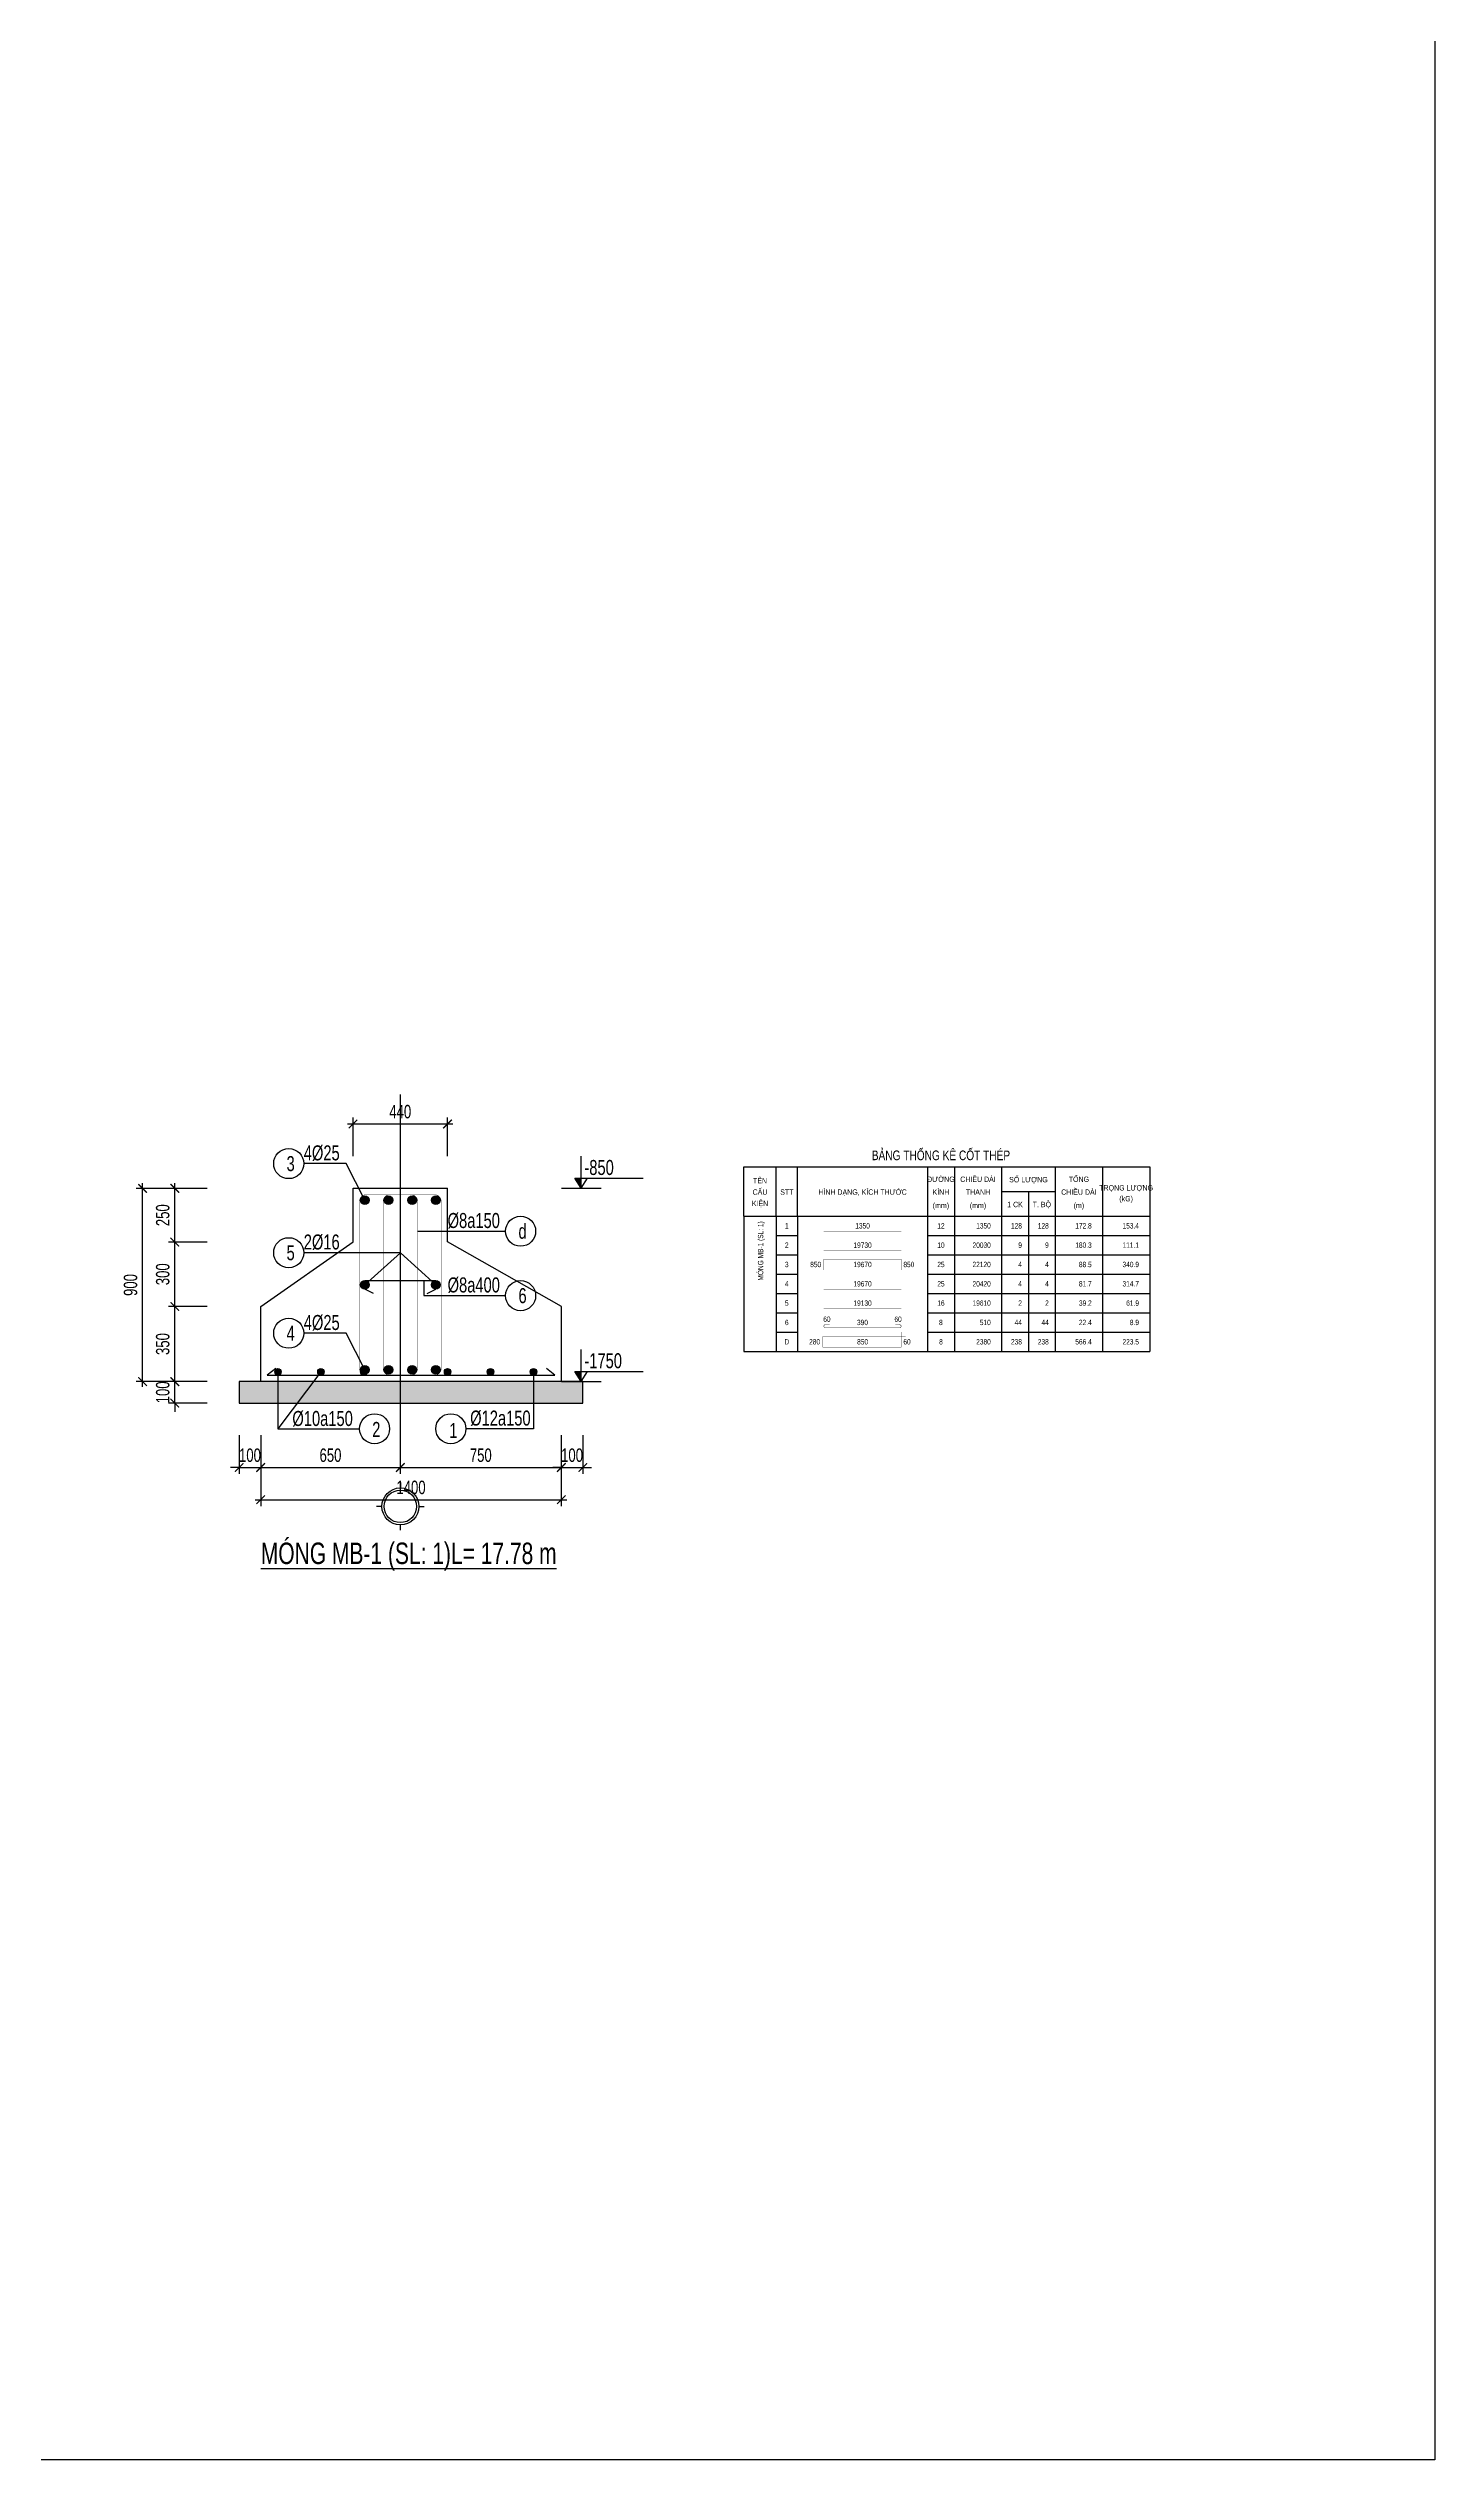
# Model space of a CAD drawing. Header units: inches. Extents: x 442278 to 842836, y -356313 to 59457.
# Drawn here: x 763980 to 770437, y -6372 to 4859 of the extents above; entities that cross this region are included whole.
import ezdxf
from ezdxf.enums import TextEntityAlignment as Align

# ---------------------------------------------------------------- set-up
doc = ezdxf.new("R2010")
doc.units = ezdxf.units.IN
doc.header["$LTSCALE"] = 250
doc.header["$MEASUREMENT"] = 0
doc.linetypes.add('HIDDEN', pattern=[9.525, 6.35, -3.175])
for name, color, linetype in [('LA.BT', 7, 'Continuous'), ('LA.DIM', 251, 'Continuous'), ('LA.DUT', 251, 'HIDDEN'), ('LA.KHAC', 252, 'Continuous'), ('LA.TC', 3, 'Continuous'), ('LA.TD', 30, 'Continuous'), ('LA.TEXT', 60, 'Continuous'), ('XDIT-MANH', 252, 'Continuous')]:
    doc.layers.add(name, color=color, linetype=linetype)
doc.styles.add('S.BTEXT', font='arial.ttf', dxfattribs={"width": 0.75})
doc.styles.add('S.STEXT', font='arial.ttf', dxfattribs={"width": 0.7})
doc.styles.get("Standard").update_dxf_attribs({"font": 'arial.ttf'})
doc.dimstyles.new('S.DIM25', dxfattribs={"dimtxt": 62.5, "dimasz": 40, "dimexe": 30, "dimexo": 0, "dimgap": 25, "dimtad": 1, "dimdec": 0, "dimzin": 13, "dimdsep": 46, "dimtxsty": 'S.STEXT', "dimblk": 'ARCHTICK', "dimcen": 0, "dimdle": 25, "dimclrd": 251, "dimclre": 251, "dimclrt": 60, "dimadec": 0, "dimazin": 0, "dimtfac": 1, "dimtdec": 0, "dimtix": 1, "dimtmove": 2, "dimatfit": 3, "dimfxl": 1, "dimtolj": 1, "dimtzin": 13, "dimarcsym": 0})
doc.dimstyles.get("Standard").update_dxf_attribs({"dimtxt": 0.18, "dimasz": 0.18, "dimexe": 0.18, "dimexo": 0.0625, "dimgap": 0.09, "dimtad": 0, "dimtih": 1, "dimtoh": 1, "dimdec": 0, "dimzin": 0, "dimdsep": 46, "dimtxsty": 'Standard', "dimcen": 0.09, "dimadec": 8, "dimazin": 0, "dimtfac": 1, "dimtdec": 0, "dimtofl": 0, "dimtmove": 0, "dimatfit": 3, "dimfxl": 1, "dimtolj": 1, "dimtzin": 0, "dimarcsym": 0})

# ---------------------------------------------------------------- blocks, each defined once
blk = doc.blocks.new('_ArchTick')
at = {"color": 0, "linetype": 'ByBlock', "const_width": 0.15}
blk.add_lwpolyline([(-0.5, -0.5), (0.5, 0.5)], dxfattribs=at)
blk = doc.blocks.new('*D1184')
at = {"layer": 'DEFPOINTS', "color": 0, "transparency": 16777216}
for p in [(764569, -1351), (764719, -1351), (764719, -1451)]:
    blk.add_point(p, dxfattribs=at)
at = {"layer": 'LA.DIM', "color": 251, "lineweight": -2, "transparency": 16777216}
for p, q in [((764569, -1351), (764569, -1311)), ((764719, -1351), (764539, -1351)), ((764719, -1451), (764539, -1451)), ((764569, -1451), (764569, -1351)), ((764569, -1451), (764569, -1491))]:
    blk.add_line(p, q, dxfattribs=at)
at = {"layer": 'LA.DIM', "color": 251, "lineweight": -2, "transparency": 16777216, "xscale": 40, "yscale": 40, "zscale": 40}
for p, rotation in [((764569, -1351), 270), ((764569, -1451), 90)]:
    blk.add_blockref('_ArchTick', p, dxfattribs=dict(at, rotation=rotation))
at = {"layer": 'LA.DIM', "color": 60, "transparency": 16777216, "insert": (764513, -1401), "char_height": 62.5, "attachment_point": 5, "rotation": 90, "style": 'S.STEXT'}
blk.add_mtext('\\A1;100', dxfattribs=at)
blk = doc.blocks.new('*D1185')
at = {"layer": 'DEFPOINTS', "color": 0, "transparency": 16777216}
for p in [(764569, -1001), (764719, -1001), (764719, -1351)]:
    blk.add_point(p, dxfattribs=at)
at = {"layer": 'LA.DIM', "color": 251, "lineweight": -2, "transparency": 16777216}
for p, q in [((764719, -1001), (764539, -1001)), ((764569, -1376), (764569, -976)), ((764719, -1351), (764539, -1351))]:
    blk.add_line(p, q, dxfattribs=at)
at = {"layer": 'LA.DIM', "color": 251, "lineweight": -2, "transparency": 16777216, "xscale": 40, "yscale": 40, "zscale": 40}
for p, rotation in [((764569, -1001), 90), ((764569, -1351), 270)]:
    blk.add_blockref('_ArchTick', p, dxfattribs=dict(at, rotation=rotation))
at = {"layer": 'LA.DIM', "color": 60, "transparency": 16777216, "insert": (764513, -1176), "char_height": 62.5, "attachment_point": 5, "rotation": 90, "style": 'S.STEXT'}
blk.add_mtext('\\A1;350', dxfattribs=at)
blk = doc.blocks.new('*D1186')
at = {"layer": 'DEFPOINTS', "color": 0, "transparency": 16777216}
for p in [(764569, -701), (764719, -701), (764719, -1001)]:
    blk.add_point(p, dxfattribs=at)
at = {"layer": 'LA.DIM', "color": 251, "lineweight": -2, "transparency": 16777216}
for p, q in [((764719, -701), (764539, -701)), ((764569, -1026), (764569, -676)), ((764719, -1001), (764539, -1001))]:
    blk.add_line(p, q, dxfattribs=at)
at = {"layer": 'LA.DIM', "color": 251, "lineweight": -2, "transparency": 16777216, "xscale": 40, "yscale": 40, "zscale": 40}
for p, rotation in [((764569, -701), 90), ((764569, -1001), 270)]:
    blk.add_blockref('_ArchTick', p, dxfattribs=dict(at, rotation=rotation))
at = {"layer": 'LA.DIM', "color": 60, "transparency": 16777216, "insert": (764513, -851), "char_height": 62.5, "attachment_point": 5, "rotation": 90, "style": 'S.STEXT'}
blk.add_mtext('\\A1;300', dxfattribs=at)
blk = doc.blocks.new('*D1169')
at = {"layer": 'DEFPOINTS', "color": 0, "transparency": 16777216}
for p in [(764569, -451), (764719, -451), (764719, -701)]:
    blk.add_point(p, dxfattribs=at)
at = {"layer": 'LA.DIM', "color": 251, "lineweight": -2, "transparency": 16777216}
for p, q in [((764569, -726), (764569, -426)), ((764719, -451), (764539, -451)), ((764719, -701), (764539, -701))]:
    blk.add_line(p, q, dxfattribs=at)
at = {"layer": 'LA.DIM', "color": 251, "lineweight": -2, "transparency": 16777216, "xscale": 40, "yscale": 40, "zscale": 40}
for p, rotation in [((764569, -451), 90), ((764569, -701), 270)]:
    blk.add_blockref('_ArchTick', p, dxfattribs=dict(at, rotation=rotation))
at = {"layer": 'LA.DIM', "color": 60, "transparency": 16777216, "insert": (764513, -576), "char_height": 62.5, "attachment_point": 5, "rotation": 90, "style": 'S.STEXT'}
blk.add_mtext('\\A1;250', dxfattribs=at)
blk = doc.blocks.new('*D1170')
at = {"layer": 'DEFPOINTS', "color": 0, "transparency": 16777216}
for p in [(764419, -451), (764719, -451), (764719, -1351)]:
    blk.add_point(p, dxfattribs=at)
at = {"layer": 'LA.DIM', "color": 251, "lineweight": -2, "transparency": 16777216}
for p, q in [((764419, -1376), (764419, -426)), ((764719, -451), (764389, -451)), ((764719, -1351), (764389, -1351))]:
    blk.add_line(p, q, dxfattribs=at)
at = {"layer": 'LA.DIM', "color": 251, "lineweight": -2, "transparency": 16777216, "xscale": 40, "yscale": 40, "zscale": 40}
for p, rotation in [((764419, -451), 90), ((764419, -1351), 270)]:
    blk.add_blockref('_ArchTick', p, dxfattribs=dict(at, rotation=rotation))
at = {"layer": 'LA.DIM', "color": 60, "transparency": 16777216, "insert": (764363, -901), "char_height": 62.5, "attachment_point": 5, "rotation": 90, "style": 'S.STEXT'}
blk.add_mtext('\\A1;900', dxfattribs=at)
blk = doc.blocks.new('*D1171')
at = {"layer": 'DEFPOINTS', "color": 0, "transparency": 16777216}
for p in [(764869, -1601), (764969, -1601), (764969, -1751)]:
    blk.add_point(p, dxfattribs=at)
at = {"layer": 'LA.DIM', "color": 251, "lineweight": -2, "transparency": 16777216}
for p, q in [((764869, -1601), (764869, -1781)), ((764969, -1601), (764969, -1781)), ((764869, -1751), (764829, -1751)), ((764869, -1751), (764969, -1751)), ((764969, -1751), (765009, -1751))]:
    blk.add_line(p, q, dxfattribs=at)
at = {"layer": 'LA.DIM', "color": 251, "lineweight": -2, "transparency": 16777216, "xscale": 40, "yscale": 40, "zscale": 40}
blk.add_blockref('_ArchTick', (764869, -1751), dxfattribs=at)
at = {"layer": 'LA.DIM', "color": 251, "lineweight": -2, "transparency": 16777216, "xscale": 40, "yscale": 40, "zscale": 40, "rotation": 180}
blk.add_blockref('_ArchTick', (764969, -1751), dxfattribs=at)
at = {"layer": 'LA.DIM', "color": 60, "transparency": 16777216, "insert": (764919, -1694), "char_height": 62.5, "attachment_point": 5, "style": 'S.STEXT'}
blk.add_mtext('\\A1;100', dxfattribs=at)
blk = doc.blocks.new('*D1172')
at = {"layer": 'DEFPOINTS', "color": 0, "transparency": 16777216}
for p in [(764969, -1601), (765619, -1601), (765619, -1751)]:
    blk.add_point(p, dxfattribs=at)
at = {"layer": 'LA.DIM', "color": 251, "lineweight": -2, "transparency": 16777216}
for p, q in [((764969, -1601), (764969, -1781)), ((765619, -1601), (765619, -1781)), ((764944, -1751), (765644, -1751))]:
    blk.add_line(p, q, dxfattribs=at)
at = {"layer": 'LA.DIM', "color": 251, "lineweight": -2, "transparency": 16777216, "xscale": 40, "yscale": 40, "zscale": 40, "rotation": 180}
blk.add_blockref('_ArchTick', (764969, -1751), dxfattribs=at)
at = {"layer": 'LA.DIM', "color": 251, "lineweight": -2, "transparency": 16777216, "xscale": 40, "yscale": 40, "zscale": 40}
blk.add_blockref('_ArchTick', (765619, -1751), dxfattribs=at)
at = {"layer": 'LA.DIM', "color": 60, "transparency": 16777216, "insert": (765294, -1694), "char_height": 62.5, "attachment_point": 5, "style": 'S.STEXT'}
blk.add_mtext('\\A1;650', dxfattribs=at)
blk = doc.blocks.new('*D1173')
at = {"layer": 'DEFPOINTS', "color": 0, "transparency": 16777216}
for p in [(765619, -1601), (766369, -1601), (766369, -1751)]:
    blk.add_point(p, dxfattribs=at)
at = {"layer": 'LA.DIM', "color": 251, "lineweight": -2, "transparency": 16777216}
for p, q in [((765619, -1601), (765619, -1781)), ((766369, -1601), (766369, -1781)), ((765594, -1751), (766394, -1751))]:
    blk.add_line(p, q, dxfattribs=at)
at = {"layer": 'LA.DIM', "color": 251, "lineweight": -2, "transparency": 16777216, "xscale": 40, "yscale": 40, "zscale": 40, "rotation": 180}
blk.add_blockref('_ArchTick', (765619, -1751), dxfattribs=at)
at = {"layer": 'LA.DIM', "color": 251, "lineweight": -2, "transparency": 16777216, "xscale": 40, "yscale": 40, "zscale": 40}
blk.add_blockref('_ArchTick', (766369, -1751), dxfattribs=at)
at = {"layer": 'LA.DIM', "color": 60, "transparency": 16777216, "insert": (765994, -1694), "char_height": 62.5, "attachment_point": 5, "style": 'S.STEXT'}
blk.add_mtext('\\A1;750', dxfattribs=at)
blk = doc.blocks.new('*D1174')
at = {"layer": 'DEFPOINTS', "color": 0, "transparency": 16777216}
for p in [(766369, -1601), (766469, -1601), (766469, -1751)]:
    blk.add_point(p, dxfattribs=at)
at = {"layer": 'LA.DIM', "color": 251, "lineweight": -2, "transparency": 16777216}
for p, q in [((766369, -1601), (766369, -1781)), ((766469, -1601), (766469, -1781)), ((766369, -1751), (766329, -1751)), ((766369, -1751), (766469, -1751)), ((766469, -1751), (766509, -1751))]:
    blk.add_line(p, q, dxfattribs=at)
at = {"layer": 'LA.DIM', "color": 251, "lineweight": -2, "transparency": 16777216, "xscale": 40, "yscale": 40, "zscale": 40}
blk.add_blockref('_ArchTick', (766369, -1751), dxfattribs=at)
at = {"layer": 'LA.DIM', "color": 251, "lineweight": -2, "transparency": 16777216, "xscale": 40, "yscale": 40, "zscale": 40, "rotation": 180}
blk.add_blockref('_ArchTick', (766469, -1751), dxfattribs=at)
at = {"layer": 'LA.DIM', "color": 60, "transparency": 16777216, "insert": (766419, -1694), "char_height": 62.5, "attachment_point": 5, "style": 'S.STEXT'}
blk.add_mtext('\\A1;100', dxfattribs=at)
blk = doc.blocks.new('*D1175')
at = {"layer": 'DEFPOINTS', "color": 0, "transparency": 16777216}
for p in [(764969, -1601), (766369, -1601), (766369, -1901)]:
    blk.add_point(p, dxfattribs=at)
at = {"layer": 'LA.DIM', "color": 251, "lineweight": -2, "transparency": 16777216}
for p, q in [((764969, -1601), (764969, -1931)), ((766369, -1601), (766369, -1931)), ((764944, -1901), (766394, -1901))]:
    blk.add_line(p, q, dxfattribs=at)
at = {"layer": 'LA.DIM', "color": 251, "lineweight": -2, "transparency": 16777216, "xscale": 40, "yscale": 40, "zscale": 40, "rotation": 180}
blk.add_blockref('_ArchTick', (764969, -1901), dxfattribs=at)
at = {"layer": 'LA.DIM', "color": 251, "lineweight": -2, "transparency": 16777216, "xscale": 40, "yscale": 40, "zscale": 40}
blk.add_blockref('_ArchTick', (766369, -1901), dxfattribs=at)
at = {"layer": 'LA.DIM', "color": 60, "transparency": 16777216, "insert": (765669, -1844), "char_height": 62.5, "attachment_point": 5, "style": 'S.STEXT'}
blk.add_mtext('\\A1;1400', dxfattribs=at)
blk = doc.blocks.new('*D1176')
at = {"layer": 'DEFPOINTS', "color": 0, "transparency": 16777216}
for p in [(765839, -151), (765399, -301), (765839, -301)]:
    blk.add_point(p, dxfattribs=at)
at = {"layer": 'LA.DIM', "color": 251, "lineweight": -2, "transparency": 16777216}
for p, q in [((765374, -151), (765864, -151)), ((765399, -301), (765399, -121)), ((765839, -301), (765839, -121))]:
    blk.add_line(p, q, dxfattribs=at)
at = {"layer": 'LA.DIM', "color": 251, "lineweight": -2, "transparency": 16777216, "xscale": 40, "yscale": 40, "zscale": 40, "rotation": 180}
blk.add_blockref('_ArchTick', (765399, -151), dxfattribs=at)
at = {"layer": 'LA.DIM', "color": 251, "lineweight": -2, "transparency": 16777216, "xscale": 40, "yscale": 40, "zscale": 40}
blk.add_blockref('_ArchTick', (765839, -151), dxfattribs=at)
at = {"layer": 'LA.DIM', "color": 60, "transparency": 16777216, "insert": (765619, -94), "char_height": 62.5, "attachment_point": 5, "style": 'S.STEXT'}
blk.add_mtext('\\A1;440', dxfattribs=at)
blk = doc.blocks.new('TH.2')
at = {"layer": 'LA.TC', "const_width": 2}
blk.add_lwpolyline([(222, 20), (583, 20)], dxfattribs=at)
at = {"layer": 'LA.TEXT', "style": 'S.STEXT', "width": 0.7}
for tag, p in [('SH', (50, 45)), ('L2', (403, 45)), ('DK', (768, 45))]:
    blk.add_attdef(tag, text='', height=25, dxfattribs=at).set_placement(p, align=Align.MIDDLE)
for tag, p in [('DAI', (1000, 45)), ('SL1', (1145, 45)), ('SLA', (1270, 45)), ('DT', (1470, 45)), ('TL', (1690, 45))]:
    blk.add_attdef(tag, text='', height=25, dxfattribs=at).set_placement(p, align=Align.MIDDLE_RIGHT)
blk = doc.blocks.new('TH.9')
at = {"layer": 'LA.TC', "const_width": 2}
blk.add_lwpolyline([(583, 20), (583, 70), (222, 70), (222, 20)], dxfattribs=at)
at = {"layer": 'LA.TEXT', "style": 'S.STEXT', "width": 0.7}
for tag, p in [('SH', (50, 45)), ('L2', (403, 45)), ('DK', (768, 45))]:
    blk.add_attdef(tag, text='', height=25, dxfattribs=at).set_placement(p, align=Align.MIDDLE)
for tag, p in [('L1', (210, 45)), ('DAI', (1000, 45)), ('SL1', (1145, 45)), ('SLA', (1270, 45)), ('DT', (1470, 45)), ('TL', (1690, 45))]:
    blk.add_attdef(tag, text='', height=25, dxfattribs=at).set_placement(p, align=Align.MIDDLE_RIGHT)
blk.add_attdef('L3', text='', height=25, dxfattribs=at).set_placement((593, 45), align=Align.MIDDLE_LEFT)
blk = doc.blocks.new('TH.14')
at = {"layer": 'LA.TC', "const_width": 2}
blk.add_lwpolyline([(583, 90), (583, 20), (218, 20), (218, 70), (603, 70)], dxfattribs=at)
at = {"layer": 'LA.TEXT', "style": 'S.STEXT', "width": 0.7}
for tag, p in [('SH', (50, 45)), ('L2', (403, 45)), ('DK', (768, 45))]:
    blk.add_attdef(tag, text='', height=25, dxfattribs=at).set_placement(p, align=Align.MIDDLE)
for tag, p in [('L1', (205, 45)), ('DAI', (1000, 45)), ('SL1', (1145, 45)), ('SLA', (1270, 45)), ('DT', (1470, 45)), ('TL', (1690, 45))]:
    blk.add_attdef(tag, text='', height=25, dxfattribs=at).set_placement(p, align=Align.MIDDLE_RIGHT)
blk.add_attdef('M', text='', height=25, dxfattribs=at).set_placement((593, 45), align=Align.MIDDLE_LEFT)
blk = doc.blocks.new('TH.4')
at = {"layer": 'LA.TC', "const_width": 2}
blk.add_lwpolyline([(555, 35), (575, 35), (578, 34), (581, 32), (582, 31), (582, 29), (583, 28), (582, 25), (581, 24), (580, 22), (578, 21), (577, 20), (575, 20), (569, 20), (230, 20), (228, 20), (226, 21), (225, 22), (224, 23), (224, 24), (223, 25), (222, 28), (223, 29), (223, 30), (223, 31), (224, 32), (225, 33), (226, 34), (228, 35), (230, 35), (231, 35), (233, 35), (250, 35)], dxfattribs=at)
at = {"layer": 'LA.TEXT', "style": 'S.STEXT', "width": 0.7}
for tag, p in [('SH', (50, 45)), ('M', (237, 60)), ('L2', (403, 45)), ('M', (568, 60)), ('DK', (768, 45))]:
    blk.add_attdef(tag, text='', height=25, dxfattribs=at).set_placement(p, align=Align.MIDDLE)
for tag, p in [('DAI', (1000, 45)), ('SL1', (1145, 45)), ('SLA', (1270, 45)), ('DT', (1470, 45)), ('TL', (1690, 45))]:
    blk.add_attdef(tag, text='', height=25, dxfattribs=at).set_placement(p, align=Align.MIDDLE_RIGHT)

msp = doc.modelspace()

# ---------------------------------------------------------------- hatches: boundary and pattern name
at = {"layer": 'LA.DIM'}
h = msp.add_hatch(dxfattribs=at)
h.set_pattern_fill('AR-CONC', color=256, style=0)
h.set_pattern_definition([(50, (-524983.5074, -464989.659), (7.172601826, -0.62752135), [0.75, -8.25]), (355, (-524983.5074, -464989.659), (-1.387513336, 7.521921337), [0.6, -6.6]), (100.45144446, (-524982.91, -464989.711), (5.785088467, 6.89439991), [0.63740192, -7.01142112]), (46.1842, (-524983.507, -464987.659), (10.672413307, -1.65519281), [1.125, -12.375]), (96.6356355, (-524982.618, -464987.797), (9.34661946, 9.74118601), [0.95610342, -10.5171376]), (351.184164, (-524983.507, -464987.659), (9.34661945, 9.741186), [0.9, -9.90000001]), (21, (-524982.5074, -464988.159), (5.96907052, -4.026188907), [0.75, -8.25]), (326, (-524982.5074, -464988.159), (2.43315332, 7.25150045), [0.6, -6.6]), (71.45144474, (-524982.01, -464988.494), (8.402223767, 3.225311528), [0.6374019, -7.01142112]), (37.5, (-524983.5074, -464989.6588), (0.121598553, 3.3289385383), [0, -6.52, 0, -6.7, 0, -6.625]), (7.5, (-524983.5074, -464989.6588), (2.630695374, 3.944117119), [0, -3.82, 0, -6.37, 0, -2.525]), (327.5, (-524985.7374, -464989.6588), (5.3382243617, -0.2255487173), [0, -2.5, 0, -7.8, 0, -10.35]), (317.5, (-524986.7374, -464989.6588), (5.831861693, 1.001049823), [0, -3.25, 0, -5.18, 0, -7.35])])
h.paths.add_polyline_path([(764869.49, -1350.66), (766469.49, -1350.66), (766469.49, -1450.66), (764869.49, -1450.66)], flags=16)
at = {"layer": 'LA.KHAC', "linetype": 'Continuous'}
for points in [[(766461.82, -403.3), (766432.36, -403.3), (766461.82, -450.66)], [(766461.82, -1303.3), (766432.36, -1303.3), (766461.82, -1350.66)]]:
    msp.add_hatch(color=256, dxfattribs=at).paths.add_polyline_path(points)
at = {"layer": 'LA.KHAC'}
h = msp.add_hatch(color=256, dxfattribs=at)
edge = h.paths.add_edge_path()
edge.add_arc((765454.49, -505.66), 20, 0, 360)
h = msp.add_hatch(color=256, dxfattribs=at)
edge = h.paths.add_edge_path(flags=16)
edge.add_arc((765564.49, -505.66), 20, 0, 360)
h = msp.add_hatch(color=256, dxfattribs=at)
edge = h.paths.add_edge_path(flags=16)
edge.add_arc((765674.49, -505.66), 20, 0, 360)
h = msp.add_hatch(color=256, dxfattribs=at)
edge = h.paths.add_edge_path(flags=16)
edge.add_arc((765784.49, -505.66), 20, 0, 360)
h = msp.add_hatch(color=256, dxfattribs=at)
edge = h.paths.add_edge_path()
edge.add_arc((765454.49, -900.66), 20, 0, 360)
h = msp.add_hatch(color=256, dxfattribs=at)
edge = h.paths.add_edge_path(flags=16)
edge.add_arc((765784.49, -900.66), 20, 0, 360)
h = msp.add_hatch(color=256, dxfattribs=at)
edge = h.paths.add_edge_path()
edge.add_arc((765049.49, -1305.66), 15, 0, 360)
h = msp.add_hatch(color=256, dxfattribs=at)
edge = h.paths.add_edge_path(flags=16)
edge.add_arc((765249.49, -1305.66), 15, 0, 360)
h = msp.add_hatch(color=256, dxfattribs=at)
edge = h.paths.add_edge_path()
edge.add_arc((765454.49, -1295.66), 20, 0, 360)
h = msp.add_hatch(color=256, dxfattribs=at)
edge = h.paths.add_edge_path(flags=16)
edge.add_arc((765449.49, -1305.66), 15, 0, 360)
h = msp.add_hatch(color=256, dxfattribs=at)
edge = h.paths.add_edge_path(flags=16)
edge.add_arc((765564.49, -1295.66), 20, 0, 360)
h = msp.add_hatch(color=256, dxfattribs=at)
edge = h.paths.add_edge_path(flags=16)
edge.add_arc((765674.49, -1295.66), 20, 0, 360)
h = msp.add_hatch(color=256, dxfattribs=at)
edge = h.paths.add_edge_path(flags=16)
edge.add_arc((765784.49, -1295.66), 20, 0, 360)
h = msp.add_hatch(color=256, dxfattribs=at)
edge = h.paths.add_edge_path()
edge.add_arc((765839.49, -1305.66), 15, 0, 360)
h = msp.add_hatch(color=256, dxfattribs=at)
edge = h.paths.add_edge_path(flags=16)
edge.add_arc((766039.49, -1305.66), 15, 0, 360)
h = msp.add_hatch(color=256, dxfattribs=at)
edge = h.paths.add_edge_path(flags=16)
edge.add_arc((766239.49, -1305.66), 15, 0, 360)

# ---------------------------------------------------------------- linework, layer by layer
at = {"layer": 'LA.BT'}
for p, q in [((767219.49, -580.66), (767219.49, -350.66)), ((767219.49, -350.66), (769109.49, -350.66)), ((767369.49, -580.66), (767369.49, -350.66)), ((767469.49, -580.66), (767469.49, -350.66)), ((768074.49, -350.66), (768074.49, -580.66)), ((768199.49, -350.66), (768199.49, -580.66)), ((768419.49, -350.66), (768419.49, -580.66)), ((768669.49, -350.66), (768669.49, -580.66)), ((768889.49, -350.66), (768889.49, -580.66)), ((769109.49, -350.66), (769109.49, -580.66)), ((765399.49, -700.66), (765399.49, -450.66)), ((765399.49, -450.66), (765839.49, -450.66)), ((765839.49, -700.66), (765839.49, -450.66)), ((768419.49, -466.29), (768669.49, -466.29)), ((768544.49, -466.29), (768544.49, -580.66)), ((767219.49, -580.66), (769109.49, -580.66)), ((767219.49, -580.66), (767219.49, -1210.66)), ((767369.49, -580.66), (767369.49, -1210.66)), ((767369.49, -670.66), (767469.49, -670.66)), ((767469.49, -580.66), (767469.49, -1210.66)), ((768074.49, -580.66), (768074.49, -1210.66)), ((768074.49, -670.66), (769109.49, -670.66)), ((768199.49, -580.66), (768199.49, -1210.66)), ((768419.49, -580.66), (768419.49, -1210.66)), ((768544.49, -580.66), (768544.49, -1210.66)), ((768669.49, -580.66), (768669.49, -1210.66)), ((768889.49, -580.66), (768889.49, -1210.66)), ((769109.49, -580.66), (769109.49, -1210.66)), ((764969.49, -1000.66), (765399.49, -700.66)), ((766369.49, -1000.66), (765839.49, -700.66)), ((767369.49, -760.66), (767469.49, -760.66)), ((768074.49, -760.66), (769109.49, -760.66)), ((767369.49, -850.66), (767469.49, -850.66)), ((768074.49, -850.66), (769109.49, -850.66)), ((764969.49, -1350.66), (764969.49, -1000.66)), ((766369.49, -1350.66), (766369.49, -1000.66)), ((767369.49, -940.66), (767469.49, -940.66)), ((768074.49, -940.66), (769109.49, -940.66)), ((767369.49, -1030.66), (767469.49, -1030.66)), ((767369.49, -1120.66), (767469.49, -1120.66)), ((768074.49, -1030.66), (769109.49, -1030.66)), ((768074.49, -1120.66), (769109.49, -1120.66)), ((767219.49, -1210.66), (769109.49, -1210.66)), ((766369.49, -1350.66), (764969.49, -1350.66))]:
    msp.add_line(p, q, dxfattribs=at)
at = {"layer": 'LA.BT', "linetype": 'Continuous'}
msp.add_circle((765619.49, -1932.07), 75.6, dxfattribs=at)
at = {"layer": 'LA.DUT'}
msp.add_line((765619.49, -1600.66), (765619.49, 199.34), dxfattribs=at)
at = {"layer": 'LA.KHAC', "color": 203, "linetype": 'Continuous'}
for p, q in [((766461.82, -450.66), (766461.82, -300.85)), ((766461.82, -450.66), (766432.36, -403.3)), ((766432.36, -403.3), (766750.27, -403.3)), ((766461.82, -450.66), (766491.28, -403.3)), ((766369.49, -450.66), (766554.15, -450.66)), ((766461.82, -1350.66), (766461.82, -1200.85)), ((766461.82, -1350.66), (766432.36, -1303.3)), ((766432.36, -1303.3), (766750.27, -1303.3)), ((766461.82, -1350.66), (766491.28, -1303.3)), ((766369.49, -1350.66), (766554.15, -1350.66))]:
    msp.add_line(p, q, dxfattribs=at)
at = {"layer": 'LA.KHAC', "linetype": 'Continuous'}
for p, q in [((765619.49, -1820.66), (765619.49, -1846.1)), ((765533.52, -1932.07), (765508.08, -1932.07)), ((765619.49, -2043.49), (765619.49, -2018.05)), ((765705.46, -1932.07), (765730.91, -1932.07))]:
    msp.add_line(p, q, dxfattribs=at)
at = {"layer": 'LA.KHAC', "color": 203, "linetype": 'Continuous', "const_width": 4}
for points in [[(766461.82, -300.85), (766461.82, -328.79)], [(766461.82, -1200.85), (766461.82, -1228.79)]]:
    msp.add_lwpolyline(points, dxfattribs=at)
at = {"layer": 'LA.KHAC'}
msp.add_lwpolyline([(764969.49, -1350.66), (764869.49, -1350.66), (764869.49, -1450.66), (766469.49, -1450.66), (766469.49, -1350.66), (766369.49, -1350.66)], dxfattribs=at)
for centre in [(765099.49, -335.66), (766179.49, -650.66), (765099.49, -750.66), (766179.49, -950.66), (765099.49, -1125.66), (765499.49, -1570.66), (765854.49, -1570.66)]:
    msp.add_circle(centre, 70, dxfattribs=at)
at = {"layer": 'LA.KHAC', "linetype": 'Continuous'}
msp.add_circle((765619.49, -1932.07), 85.97, dxfattribs=at)
at = {"layer": 'LA.TC'}
msp.add_lwpolyline([(765039.49, -1290.66), (764999.49, -1320.66), (766339.49, -1320.66), (766299.49, -1290.66)], dxfattribs=at)
for centre, radius in [((765454.49, -505.66), 20), ((765454.49, -505.66), 20), ((765564.49, -505.66), 20), ((765674.49, -505.66), 20), ((765784.49, -505.66), 20), ((765454.49, -900.66), 20), ((765454.49, -900.66), 20), ((765784.49, -900.66), 20), ((765049.49, -1305.66), 15), ((765049.49, -1305.66), 15), ((765249.49, -1305.66), 15), ((765454.49, -1295.66), 20), ((765454.49, -1295.66), 20), ((765449.49, -1305.66), 15), ((765564.49, -1295.66), 20), ((765674.49, -1295.66), 20), ((765784.49, -1295.66), 20), ((765839.49, -1305.66), 15), ((765839.49, -1305.66), 15), ((766039.49, -1305.66), 15), ((766239.49, -1305.66), 15)]:
    msp.add_circle(centre, radius, dxfattribs=at)
at = {"layer": 'LA.TD'}
for p, q in [((765454.49, -880.66), (765784.49, -880.66)), ((765494.49, -940.66), (765454.49, -920.66)), ((765744.49, -940.66), (765784.49, -920.66))]:
    msp.add_line(p, q, dxfattribs=at)
for points in [[(765429.49, -1290.66, 2, 2, 0), (765429.49, -510.66, 2, 2, -0.41421124), (765459.49, -480.66, 2, 2, 0), (765779.49, -480.66, 2, 2, -0.41421124), (765809.49, -510.66, 2, 2, 0), (765809.49, -1290.66, 2, 2, -0.41421124), (765779.49, -1320.66, 2, 2, 0), (765459.49, -1320.66, 2, 2, -0.41421124)], [(765429.49, -1290.66, 2, 2, 0), (765429.49, -510.66, 2, 2, -0.41421124), (765459.49, -480.66, 2, 2, 0), (765669.49, -480.66, 2, 2, -0.41421124), (765699.49, -510.66, 2, 2, 0), (765699.49, -1290.66, 2, 2, -0.41421124), (765669.49, -1320.66, 2, 2, 0), (765459.49, -1320.66, 2, 2, -0.41421124)], [(765539.49, -1290.66, 2, 2, 0), (765539.49, -510.66, 2, 2, -0.41421124), (765569.49, -480.66, 2, 2, 0), (765779.49, -480.66, 2, 2, -0.41421124), (765809.49, -510.66, 2, 2, 0), (765809.49, -1290.66, 2, 2, -0.41421124), (765779.49, -1320.66, 2, 2, 0), (765569.49, -1320.66, 2, 2, -0.41421124)]]:
    msp.add_lwpolyline(points, format="xyseb", close=True, dxfattribs=at)
at = {"layer": 'XDIT-MANH'}
msp.add_lwpolyline([(738532.78, 16527.31), (770436.77, 16527.31), (770436.77, -6372.17), (738532.78, -6372.17)], close=True, dxfattribs=at)

# ---------------------------------------------------------------- block references
at = {"layer": 'LA.TEXT'}
for name, p, values in [('TH.2', (767369.1, -670.41), {'L2': '1350', 'TL': '153.4', 'DT': '172.8', 'SLA': '128', 'SL1': '128', 'DAI': '1350', 'DK': '12', 'SH': '1'}), ('TH.9', (767369.1, -850.41), {'SH': '3', 'L1': '850', 'L2': '19670', 'L3': '850', 'DK': '25', 'DAI': '22120', 'SL1': '4', 'SLA': '4', 'DT': '88.5', 'TL': '340.9'}), ('TH.2', (767369.1, -760.41), {'L2': '19730', 'TL': '111.1', 'DT': '180.3', 'SLA': '9', 'SL1': '9', 'DAI': '20030', 'DK': '10', 'SH': '2'}), ('TH.2', (767369.1, -940.41), {'L2': '19670', 'TL': '314.7', 'DT': '81.7', 'SLA': '4', 'SL1': '4', 'DAI': '20420', 'DK': '25', 'SH': '4'}), ('TH.2', (767369.1, -1030.41), {'L2': '19130', 'TL': '61.9', 'DT': '39.2', 'SLA': '2', 'SL1': '2', 'DAI': '19610', 'DK': '16', 'SH': '5'}), ('TH.14', (767369.1, -1210.41), {'TL': '223.5', 'DT': '566.4', 'SLA': '238', 'SL1': '238', 'DAI': '2380', 'DK': '8', 'M': '60', 'L2': '850', 'L1': '280', 'SH': 'D'})]:
    msp.add_blockref(name, p, dxfattribs=at).add_auto_attribs(values)
ref = msp.add_blockref('TH.4', (767369.1, -1120.41), dxfattribs=at)
ref.add_attrib('SH', '6', dxfattribs={"height": 25, "style": 'S.STEXT', "width": 0.7}).set_placement((767419.09, -1075.41), align=Align.MIDDLE)
ref.add_attrib('M', '60', dxfattribs={"height": 25, "style": 'S.STEXT', "width": 0.7}).set_placement((767605.85, -1060.4), align=Align.MIDDLE)
ref.add_attrib('M', '60', dxfattribs={"height": 25, "style": 'S.STEXT', "width": 0.7}).set_placement((767937.35, -1060.4), align=Align.MIDDLE)
ref.add_attrib('L2', '390', dxfattribs={"height": 25, "style": 'S.STEXT', "width": 0.7}).set_placement((767771.6, -1075.4), align=Align.MIDDLE)
ref.add_attrib('DK', '8', dxfattribs={"height": 25, "style": 'S.STEXT', "width": 0.7}).set_placement((768136.6, -1075.41), align=Align.MIDDLE)
ref.add_attrib('SL1', '44', dxfattribs={"height": 25, "style": 'S.STEXT', "width": 0.7}).set_placement((768514.1, -1075.4), align=Align.MIDDLE_RIGHT)
ref.add_attrib('DAI', '510', dxfattribs={"height": 25, "style": 'S.STEXT', "width": 0.7}).set_placement((768369.1, -1075.4), align=Align.MIDDLE_RIGHT)
ref.add_attrib('DT', '22.4', dxfattribs={"height": 25, "style": 'S.STEXT', "width": 0.7}).set_placement((768839.1, -1075.4), align=Align.MIDDLE_RIGHT)
ref.add_attrib('SLA', '44', dxfattribs={"height": 25, "style": 'S.STEXT', "width": 0.7}).set_placement((768639.1, -1075.4), align=Align.MIDDLE_RIGHT)
ref.add_attrib('TL', '8.9', dxfattribs={"height": 25, "style": 'S.STEXT', "width": 0.7}).set_placement((769059.1, -1075.4), align=Align.MIDDLE_RIGHT)

# ---------------------------------------------------------------- texts
at = {"layer": 'LA.TEXT', "style": 'S.STEXT', "width": 0.7}
for s, height, p in [('3', 70, (765089.49, -370.66)), ('4%%c25', 70, (765169.49, -320.66)), ('-850', 70, (766476.49, -388.66)), ('2%%c16', 70, (765169.49, -735.66)), ('%%c8a150', 70, (765839.49, -635.66)), ('d', 70, (766169.49, -685.66)), ('5', 70, (765089.49, -785.66)), ('%%c8a400', 70, (765839.49, -935.66)), ('6', 70, (766169.49, -985.66)), ('4', 70, (765089.49, -1160.66)), ('4%%c25', 70, (765169.49, -1110.66)), ('-1750', 70, (766476.49, -1288.66)), ('%%c10a150', 70, (765116.49, -1557.66)), ('2', 70, (765488.49, -1608.66)), ('1', 70, (765847.49, -1613.66)), ('%%c12a150', 70, (765944.49, -1555.66)), ('%%uMÓNG MB-1 (SL: 1)L= 17.78 m', 100, (764969.49, -2200.66))]:
    msp.add_text(s, height=height, dxfattribs=at).set_placement(p)
at = {"layer": 'LA.TEXT', "style": 'S.BTEXT', "width": 0.75}
msp.add_text('BẢNG THỐNG KÊ CỐT THÉP', height=45, dxfattribs=at).set_placement((768137.03, -290.66), align=Align.MIDDLE)
for s, p in [('CẤU', (767294.49, -480.61)), ('TÊN', (767294.49, -427.91)), ('HÌNH DẠNG, KÍCH THƯỚC', (767771.99, -480.72)), ('ĐƯỜNG', (768136.99, -421.05)), ('KÍNH', (768136.99, -480.72)), ('CHIỀU DÀI', (768309.49, -421.05)), ('SỐ LƯỢNG', (768544.49, -422.9)), ('CHIỀU DÀI', (768779.49, -480.72)), ('TỔNG', (768779.49, -421.05)), ('TRỌNG LƯỢNG', (768999.49, -460.97)), ('KIỆN', (767294.49, -533.66)), ('STT', (767419.49, -480.72)), ('(mm)', (768136.99, -543.1)), ('THANH', (768309.49, -480.72)), ('(mm)', (768309.49, -543.1)), ('1 CK', (768481.99, -538.54)), ('T. BỘ', (768606.99, -538.54)), ('(m)', (768779.49, -543.1)), ('(kG)', (768999.49, -511.44))]:
    msp.add_text(s, height=25, dxfattribs=at).set_placement(p, align=Align.CENTER)
at = {"layer": 'LA.TEXT', "style": 'S.STEXT', "width": 0.7}
msp.add_text('MÓNG MB-1 (SL: 1)', height=25, rotation=90, dxfattribs=at).set_placement((767309.49, -880.66))

# ---------------------------------------------------------------- dimensions: what is measured, and where the dimension line sits
at = {"layer": 'LA.DIM'}
for base, p1, p2, picture, middle in [((765839.49, -150.66), (765399.49, -300.66), (765839.49, -300.66), '*D1176', (765619.49, -93.75)), ((764969.49, -1750.66), (764869.49, -1600.66), (764969.49, -1600.66), '*D1171', (764919.49, -1693.75)), ((765619.49, -1750.66), (764969.49, -1600.66), (765619.49, -1600.66), '*D1172', (765294.49, -1693.75)), ((766369.49, -1900.66), (764969.49, -1600.66), (766369.49, -1600.66), '*D1175', (765669.49, -1843.75)), ((766369.49, -1750.66), (765619.49, -1600.66), (766369.49, -1600.66), '*D1173', (765994.49, -1693.75)), ((766469.49, -1750.66), (766369.49, -1600.66), (766469.49, -1600.66), '*D1174', (766419.49, -1693.75))]:
    dim = msp.add_linear_dim(base=base, p1=p1, p2=p2, dimstyle='S.DIM25', dxfattribs=at)
    dim.commit()
    dim.dimension.update_dxf_attribs({"geometry": picture, "text_midpoint": middle})
for base, p1, p2, picture, middle in [((764419.49, -450.66), (764719.49, -1350.66), (764719.49, -450.66), '*D1170', (764362.58, -900.66)), ((764569.49, -450.66), (764719.49, -700.66), (764719.49, -450.66), '*D1169', (764512.58, -575.66)), ((764569.49, -700.66), (764719.49, -1000.66), (764719.49, -700.66), '*D1186', (764512.56, -850.66)), ((764569.49, -1000.66), (764719.49, -1350.66), (764719.49, -1000.66), '*D1185', (764512.56, -1175.66)), ((764569.49, -1350.66), (764719.49, -1450.66), (764719.49, -1350.66), '*D1184', (764512.58, -1400.66))]:
    dim = msp.add_linear_dim(base=base, p1=p1, p2=p2, angle=90, dimstyle='S.DIM25', dxfattribs=at)
    dim.commit()
    dim.dimension.update_dxf_attribs({"geometry": picture, "text_midpoint": middle})

# ---------------------------------------------------------------- leaders
for points in [[(765454.49, -505.66), (765367.49, -335.66), (765169.49, -335.66)], [(765699.49, -650.66), (765809.49, -650.66), (766109.49, -650.66)], [(765809.49, -650.66), (766109.49, -650.66)], [(765454.49, -900.66), (765619.49, -750.66), (765169.49, -750.66)], [(765784.49, -900.66), (765619.49, -750.66), (765169.49, -750.66)], [(765729.49, -880.66), (765729.49, -950.66), (766109.49, -950.66)], [(765454.49, -1295.66), (765367.49, -1125.66), (765169.49, -1125.66)], [(765049.49, -1305.66), (765049.49, -1570.66), (765429.49, -1570.66)], [(765249.49, -1305.66), (765049.49, -1570.66), (765429.49, -1570.66)], [(766239.49, -1320.66), (766239.49, -1570.66), (765924.49, -1570.66)]]:
    msp.add_leader(points, dimstyle='Standard', dxfattribs=at)

doc.saveas('drawing.dxf')
